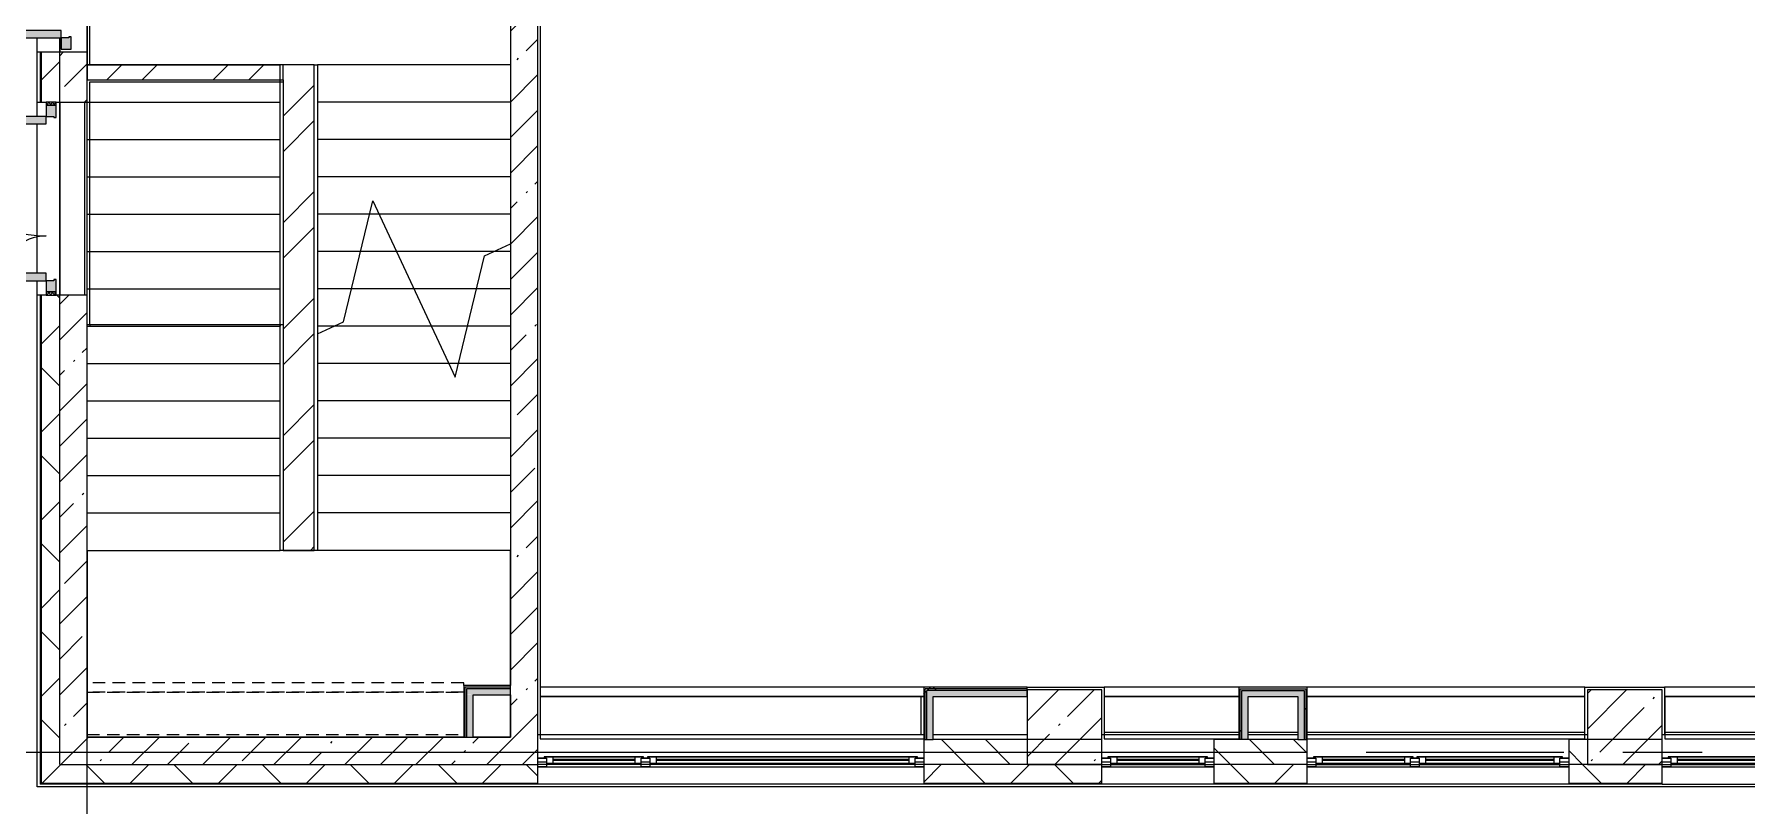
# Model space of a CAD drawing. Header units: millimetres. Extents: x 81494 to 296443, y -8553 to 29000.
# Drawn here: x 169119 to 182873, y -431 to 5765 of the extents above; entities that cross this region are included whole.
import ezdxf

# ---------------------------------------------------------------- set-up
doc = ezdxf.new("R2010")
doc.units = ezdxf.units.MM
doc.linetypes.add('200_ШТРИХ__ш1_п0_6_', pattern=[160, 100, -60])
doc.linetypes.add('Осевая', pattern=[3175, 635, -476.25, 1587.5, -476.25])
for name, color, linetype, lineweight in [('A-DETL-MBND-1', 7, '200_ШТРИХ__ш1_п0_6_', 9), ('A-GLAZ-3', 7, 'Continuous', 5), ('A-WALL', 7, 'Continuous', 9), ('A-WALL-4', 7, 'Continuous', 5), ('I-WALL-3', 7, 'Continuous', 5), ('S-COLS-1', 7, 'Continuous', 5), ('S-STRS-2', 7, 'Continuous', 5), ('S-STRS-MBND-1', 7, 'Continuous', 5), ('Оси', 7, 'Continuous', 9), ('Оси-2', 7, 'Осевая', 9)]:
    doc.layers.add(name, color=color, linetype=linetype, lineweight=lineweight)
for name, color, linetype, lineweight, true_color in [('A-DOOR-5', 7, 'Continuous', 5, 0xe2e2e2), ('A-DOOR-6', 7, 'Continuous', 5, 0xaaaaaa), ('A-DOOR-FRAM-5', 7, 'Continuous', 5, 0xaaaaaa), ('A-FLOR-2', 7, 'Continuous', 5, 0xaaaaaa), ('I-WALL-1', 7, 'Continuous', 5, 0xe7e7e7), ('I-WALL-2', 7, 'Continuous', 9, 0xe7e7e7)]:
    doc.layers.add(name, color=color, linetype=linetype, lineweight=lineweight, true_color=true_color)
pattern_1 = [(45, (169433.17, 0), (-353.5534, 353.5534), []), (135, (169433.17, 0), (-353.5534, -353.5534), [])]
pattern_2 = [(45, (169433.17, 0), (-285.123, 285.123), []), (45, (169718.3, 0), (-285.123, 285.123), [504.031, -100.806, 16.764, -84.042])]
pattern_3 = [(45, (169433.2, 0), (-427.684, 427.684), []), (45, (169718.3, 0), (-427.684, 427.684), [])]
pattern_4 = [(45, (169433.2, 0), (-530.33, 530.33), []), (135, (169433.2, 0), (-530.33, -530.33), [])]

# ---------------------------------------------------------------- blocks, each defined once
blk = doc.blocks.new('120_Окно_СКБ_1Ст - 120_Окно_СКБ_1Ст 900х2500_h_-22445987-1_3_4_птичка')
at = {"layer": 'A-GLAZ-3'}
for p, q in [((-450, -127), (-450, -57)), ((-450, -57), (-380, -57)), ((450, -57), (-450, -57)), ((-380, -127), (-450, -127)), ((-450, -127), (-400, -127)), ((-380, -127), (-400, -127)), ((-400, -127), (-400, -137)), ((-400, -137), (400, -137)), ((400, -137), (-400, -137)), ((-380, -57), (-380, -127)), ((380, -87), (-380, -87)), ((-380, -87), (-380, -127)), ((-330, -137), (-330, -87)), ((-330, -107), (330, -107)), ((330, -117), (-330, -117)), ((330, -137), (330, -87)), ((380, -127), (380, -57)), ((380, -57), (450, -57)), ((380, -127), (380, -87)), ((450, -127), (380, -127)), ((400, -127), (380, -127)), ((400, -127), (450, -127)), ((400, -137), (400, -127)), ((450, -57), (450, -127))]:
    blk.add_line(p, q, dxfattribs=at)
blk = doc.blocks.new('120_Окно_СКБ_2Ст - 120_Окно_СКБ_2Ст 2100х2500 _мал створка справа_-22445857-1_3_4_птичка')
at = {"layer": 'A-GLAZ-3'}
for p, q in [((-1050, -127), (-1050, -57)), ((-1050, -57), (-980, -57)), ((1050, -57), (-1050, -57)), ((-980, -127), (-1050, -127)), ((-1050, -127), (-1000, -127)), ((-980, -127), (-1000, -127)), ((-1000, -127), (-1000, -137)), ((-1000, -137), (170, -137)), ((170, -137), (-1000, -137)), ((-980, -57), (-980, -127)), ((150, -87), (-980, -87)), ((-980, -87), (-980, -127)), ((-930, -137), (-930, -87)), ((-930, -107), (100, -107)), ((100, -117), (-930, -117)), ((100, -137), (100, -87)), ((150, -127), (150, -57)), ((150, -57), (220, -57)), ((150, -127), (150, -87)), ((220, -127), (150, -127)), ((170, -127), (150, -127)), ((170, -127), (200, -127)), ((170, -137), (170, -127)), ((220, -127), (200, -127)), ((200, -127), (200, -137)), ((200, -137), (1000, -137)), ((1000, -137), (200, -137)), ((220, -57), (220, -127)), ((980, -87), (220, -87)), ((220, -87), (220, -127)), ((270, -137), (270, -87)), ((270, -107), (930, -107)), ((930, -117), (270, -117)), ((930, -137), (930, -87)), ((980, -127), (980, -57)), ((980, -57), (1050, -57)), ((980, -127), (980, -87)), ((1050, -127), (980, -127)), ((1000, -127), (980, -127)), ((1000, -127), (1050, -127)), ((1000, -137), (1000, -127)), ((1050, -57), (1050, -127))]:
    blk.add_line(p, q, dxfattribs=at)
blk = doc.blocks.new('120_Окно_СКБ_2Ст - 120_Окно_СКБ_2Ст 3100х2500 _мал_створка слева_-V220-1_3_4_птичка')
at = {"layer": 'A-GLAZ-3'}
for p, q in [((-1550, -127), (-1550, -57)), ((-1550, -57), (-1480, -57)), ((1550, -57), (-1550, -57)), ((-1480, -127), (-1550, -127)), ((-1550, -127), (-1500, -127)), ((-1480, -127), (-1500, -127)), ((-1500, -127), (-1500, -137)), ((-1500, -137), (670, -137)), ((670, -137), (-1500, -137)), ((-1480, -57), (-1480, -127)), ((650, -87), (-1480, -87)), ((-1480, -87), (-1480, -127)), ((-1430, -137), (-1430, -87)), ((-1430, -107), (600, -107)), ((600, -117), (-1430, -117)), ((600, -137), (600, -87)), ((650, -127), (650, -57)), ((650, -57), (720, -57)), ((650, -127), (650, -87)), ((720, -127), (650, -127)), ((670, -127), (650, -127)), ((670, -127), (700, -127)), ((670, -137), (670, -127)), ((720, -127), (700, -127)), ((700, -127), (700, -137)), ((700, -137), (1500, -137)), ((1500, -137), (700, -137)), ((720, -57), (720, -127)), ((1480, -87), (720, -87)), ((720, -87), (720, -127)), ((770, -137), (770, -87)), ((770, -107), (1430, -107)), ((1430, -117), (770, -117)), ((1430, -137), (1430, -87)), ((1480, -127), (1480, -57)), ((1480, -57), (1550, -57)), ((1480, -127), (1480, -87)), ((1550, -127), (1480, -127)), ((1500, -127), (1480, -127)), ((1500, -127), (1550, -127)), ((1500, -137), (1500, -127)), ((1550, -57), (1550, -127))]:
    blk.add_line(p, q, dxfattribs=at)
blk = doc.blocks.new('110_Дверь_СКБ_2Ст_Наружная - ДН-1_л__ Двухстворчатая 1350 х3200 _ЛК_ в свету с верхним остеклением 2-22796854-1_3_4_птичка')
at = {"layer": 'A-DOOR-5'}
for points in [[(-715.5, 869), (-715.5, -91), (-655.5, -91), (-655.5, 869)], [(694.5, -79), (694.5, -91), (754.5, -91), (754.5, 419), (694.5, 419), (694.5, -12.6)]]:
    blk.add_hatch(color=256, dxfattribs=at).paths.add_polyline_path(points)
h = blk.add_hatch(color=256, dxfattribs=at)
h.paths.add_polyline_path([(-805.5, -171), (-705.5, -171), (-705.5, -151), (-715.5, -151), (-715.5, -91), (-805.5, -91)])
h.paths.add_polyline_path([(744.5, -171), (844.5, -171), (844.5, -91), (754.5, -91), (754.5, -151), (744.5, -151)])
at = {"layer": 'A-DOOR-6'}
for p, q in [((-715.5, 869), (-715.5, -91)), ((-655.5, 869), (-715.5, 869)), ((-655.5, -91), (-655.5, 869)), ((754.5, 419), (694.5, 419)), ((694.5, 419), (694.5, -91)), ((754.5, -91), (754.5, 419)), ((-715.5, -91), (-655.5, -91)), ((694.5, -91), (754.5, -91))]:
    blk.add_line(p, q, dxfattribs=at)
for centre, radius, start, end in [((-715.5, -91), 960, 0, 90), ((754.5, -91), 510, 90, 180)]:
    blk.add_arc(centre, radius, start, end, dxfattribs=at)
at = {"layer": 'A-DOOR-FRAM-5'}
for p, q in [((-715.5, -91), (-805.5, -91)), ((-805.5, -91), (-805.5, -171)), ((-715.5, -151), (-715.5, -91)), ((754.5, -91), (754.5, -151)), ((844.5, -91), (754.5, -91)), ((844.5, -171), (844.5, -91)), ((-805.5, -171), (-705.5, -171)), ((-705.5, -151), (-715.5, -151)), ((-705.5, -171), (-705.5, -151)), ((754.5, -151), (744.5, -151)), ((744.5, -151), (744.5, -171)), ((744.5, -171), (844.5, -171))]:
    blk.add_line(p, q, dxfattribs=at)
blk = doc.blocks.new('110_Дверь_СКБ_2Ст_Наружная - ДН-3_л__ Двухстворчатая 1200 х3200 из подвала EI30-23666533-1_3_4_птичка')
at = {"layer": 'A-DOOR-5'}
for points in [[(620, 989), (620, 29), (680, 29), (680, 989)], [(-640, 71), (-640, 29), (-580, 29), (-580, 389), (-640, 389), (-640, 79)]]:
    blk.add_hatch(color=256, dxfattribs=at).paths.add_polyline_path(points)
h = blk.add_hatch(color=256, dxfattribs=at)
h.paths.add_polyline_path([(-730, 29), (-730, -51), (-630, -51), (-630, -31), (-640, -31), (-640, 29)])
h.paths.add_polyline_path([(670, -51), (770, -48), (770, 29), (680, 29), (680, -31), (670, -31)])
at = {"layer": 'A-DOOR-6'}
h = blk.add_hatch(dxfattribs=at)
h.set_pattern_fill('FP_59', color=256, style=0, pattern_type=2)
h.set_pattern_definition([(135, (1526.41, 143.685), (-14.14214, -14.14214), []), (225, (1526.41, 143.685), (14.14214, -14.14214), [])])
h.paths.add_polyline_path([(770, -48), (772, -51), (795, -51), (795, 29), (770, 29), (770, -31)])
at = {"layer": 'A-DOOR-FRAM-5'}
h = blk.add_hatch(dxfattribs=at)
h.set_pattern_fill('FP_60', color=256, style=0, pattern_type=2)
h.set_pattern_definition([(45, (-596.384, 143.685), (-14.1421, 14.1421), []), (135, (-596.384, 143.685), (-14.1421, -14.1421), [])])
h.paths.add_polyline_path([(-755, 29), (-755, -51), (-730, -51), (-730, 29)])
at = {"layer": 'A-DOOR-6'}
for p, q in [((680, 989), (620, 989)), ((620, 989), (620, 29)), ((680, 29), (680, 989)), ((-640, 389), (-640, 29)), ((-580, 389), (-640, 389)), ((-580, 29), (-580, 389)), ((-640, 29), (-580, 29)), ((620, 29), (680, 29))]:
    blk.add_line(p, q, dxfattribs=at)
for centre, radius, start, end in [((680, 29), 960, 90, 180), ((-640, 29), 360, 0, 90)]:
    blk.add_arc(centre, radius, start, end, dxfattribs=at)
at = {"layer": 'A-DOOR-FRAM-5'}
for p, q in [((-730, 29), (-755, 29)), ((-755, 29), (-755, -51)), ((-640, 29), (-730, 29)), ((-730, 29), (-730, -51)), ((-730, -51), (-730, 29)), ((-640, -31), (-640, 29)), ((680, 29), (680, -31)), ((770, 29), (680, 29)), ((770, -51), (770, 29)), ((795, 29), (770, 29)), ((770, 29), (770, -51)), ((795, -51), (795, 29)), ((-755, -51), (-730, -51)), ((-730, -51), (-630, -51)), ((-630, -31), (-640, -31)), ((-630, -51), (-630, -31)), ((680, -31), (670, -31)), ((670, -31), (670, -51)), ((670, -51), (770, -51)), ((770, -51), (795, -51))]:
    blk.add_line(p, q, dxfattribs=at)
blk = doc.blocks.new('Зашивка приборов отопления18 - Зашивка приборов отопления-33281779-1_3_4_птичка')
at = {"layer": 'A-WALL-4'}
for p, q in [((12140, 520), (9910, 520)), ((12140, 445), (9910, 445)), ((9910, 445), (12140, 445)), ((12140, 445), (12140, 520)), ((12140, 105), (12140, 445)), ((9910, 105), (12140, 105))]:
    blk.add_line(p, q, dxfattribs=at)
blk = doc.blocks.new('Зашивка приборов отопления16 - Зашивка приборов отопления-33282046-1_3_4_птичка')
at = {"layer": 'A-WALL-4'}
for p, q in [((10990, 520), (9910, 520)), ((9910, 520), (9910, 445)), ((10990, 445), (9910, 445)), ((9910, 445), (9910, 105)), ((9910, 445), (10990, 445)), ((9910, 105), (10990, 105))]:
    blk.add_line(p, q, dxfattribs=at)
blk = doc.blocks.new('Зашивка приборов отопления17 - Зашивка приборов отопления-33282118-1_3_4_птичка')
at = {"layer": 'A-WALL-4'}
for p, q in [((10990, 520), (7910, 520)), ((7910, 520), (7910, 445)), ((10990, 445), (7910, 445)), ((7910, 445), (7910, 105)), ((7910, 445), (10990, 445)), ((7910, 105), (10990, 105))]:
    blk.add_line(p, q, dxfattribs=at)
blk = doc.blocks.new('Зашивка приборов отопления19 - Зашивка приборов отопления-33282289-1_3_4_птичка')
at = {"layer": 'A-WALL-4'}
for p, q in [((12140, 520), (10059, 520)), ((10059, 520), (10059, 445)), ((10059, 445), (12140, 445)), ((12140, 445), (10061, 445)), ((10061, 445), (10061, 105)), ((10061, 105), (12140, 105))]:
    blk.add_line(p, q, dxfattribs=at)
blk = doc.blocks.new('Зашивка приборов отопления45 - Зашивка приборов отопления-33465879-1_3_4_птичка')
at = {"layer": 'A-DETL-MBND-1'}
for p, q in [((3135, 556), (110, 556)), ((3135, 535), (3135, 556)), ((3135, 481), (110, 481)), ((110, 481), (3135, 481)), ((110, 141), (3135, 141))]:
    blk.add_line(p, q, dxfattribs=at)

msp = doc.modelspace()

# ---------------------------------------------------------------- hatches: boundary and pattern name
at = {"layer": 'A-WALL-4'}
h = msp.add_hatch(dxfattribs=at)
h.set_pattern_fill('FP_116', color=256, style=0, pattern_type=2)
h.set_pattern_definition(pattern_1)
h.paths.add_polyline_path([(169323.2, -100), (169323.2, 3670), (169173.2, 3670), (169173.2, -100)])
h.paths.add_polyline_path([(169173.2, 5220), (169323.2, 5220), (169323.2, 5620), (169173.2, 5620), (169173.2, 5520)])
h.paths.add_polyline_path([(169323.2, 7320), (169323.2, 8520), (169173.2, 8520), (169173.2, 7320)])
h.paths.add_polyline_path([(169233.8, 10820), (169323.2, 10820), (169323.2, 12220), (169173.2, 12220), (169173.2, 10820)])
h.paths.add_polyline_path([(169278.9, 13120), (169323.2, 13120), (169322.6, 15350), (169173.2, 15350), (169173.2, 13120)])
h = msp.add_hatch(dxfattribs=at)
h.set_pattern_fill('FP_127', color=256, style=0, pattern_type=2)
h.set_pattern_definition([(135, (169433.17, 0), (-176.7767, -176.7767), [])])
h.paths.add_polyline_path([(176263.2, -100), (177093.2, -100), (177093.2, 100), (176263.2, 100), (176263.2, -80)])
h.paths.add_polyline_path([(189103.8, -100), (190143.2, -100), (190143.2, 100), (188793.2, 100), (188793.2, -100)])
h.paths.add_polyline_path([(196743.2, -100), (197742.9, -100), (197742.9, 100), (196743.2, 100), (196743.2, -80)])
h.paths.add_polyline_path([(178792.9, -100), (179343.2, -100), (179343.2, 100), (178592.9, 100), (178592.9, -100), (178772.9, -100)])
h.paths.add_polyline_path([(191343.2, -100), (191343.2, 100), (191043.2, 100), (191043.2, -100)])
h.paths.add_polyline_path([(195843.2, -100), (195843.2, 100), (195593.2, 100), (195593.2, -100), (195600.1, -100)])
h.paths.add_polyline_path([(181593.2, -100), (181593.2, 100), (181443.2, 100), (181443.2, -100), (181573.2, -100)])
h.paths.add_polyline_path([(194868.2, -100), (194993.2, -100), (194993.2, 100), (194868.2, 100), (194868.2, -80)])
h.paths.add_polyline_path([(184293.2, -100), (185043.2, -100), (185043.2, 100), (184293.2, 100), (184293.2, -80)])
h.paths.add_polyline_path([(186093.2, -100), (186093.2, 100), (185943.2, 100), (185943.2, -100)])
h.paths.add_polyline_path([(191943.2, -100), (192068.2, -100), (192068.2, 100), (191943.2, 100), (191943.2, -80)])
h = msp.add_hatch(dxfattribs=at)
h.set_pattern_fill('FP_116', color=256, style=0, pattern_type=2)
h.set_pattern_definition(pattern_1)
h.paths.add_polyline_path([(244913.2, -250), (245133.2, -250), (245133.2, -100), (243413.2, -100), (243413.2, -250), (244785.7, -250)])
h.paths.add_polyline_path([(241669.2, -250), (241713.2, -250), (241713.2, -100), (240993.2, -101.8), (240993.2, -250), (241513.2, -250)])
h.paths.add_polyline_path([(229443.2, -250), (229443.2, -100), (228693.2, -100), (228693.2, -250)])
h.paths.add_polyline_path([(233649.4, -250), (233693.2, -250), (233693.2, -100), (233143.2, -100), (233143.2, -250)])
h.paths.add_polyline_path([(234593.2, -250), (235593.2, -250), (235593.2, -100), (234593.2, -100), (234593.2, -118)])
h.paths.add_polyline_path([(230343.2, -250), (231043.2, -250), (231043.2, -100), (230343.2, -100), (230343.2, -128.3)])
h.paths.add_polyline_path([(236493.2, -250), (240093.2, -250), (240093.2, -100), (236493.2, -100), (236493.2, -113)])
h.paths.add_polyline_path([(226593.2, -250), (226593.2, -100), (225843.2, -100), (225843.2, -250), (226225.1, -250)])
h.paths.add_polyline_path([(216843.2, -250), (217593.2, -250), (217593.2, -100), (216843.2, -100), (216843.2, -161.8)])
h.paths.add_polyline_path([(222743.2, -250), (222743.2, -100), (221304.7, -100), (221304.7, -250), (222513, -250)])
h.paths.add_polyline_path([(218493.2, -250), (219204.7, -250), (219204.7, -100), (218493.2, -100), (218493.2, -157.7)])
h.paths.add_polyline_path([(209373.2, -250), (210070.7, -250), (210070.7, -100), (209373.2, -100), (209373.2, -180.4)])
h.paths.add_polyline_path([(208473.2, -250), (208473.2, -100), (207423.2, -100), (207423.2, -250), (207664.5, -250)])
h.paths.add_polyline_path([(212170.7, -250), (213743.2, -250), (213743.2, -100), (212170.7, -100), (212170.7, -173.5)])
h.paths.add_polyline_path([(206523.2, -250), (206523.2, -100), (205403.2, -100), (205403.2, -250), (205808.4, -250)])
h.paths.add_polyline_path([(203303.2, -250), (203303.2, -100), (202443.2, -100), (202443.2, -250)])
h.paths.add_polyline_path([(192068.2, -250), (192068.2, -100), (191043.2, -100), (191043.2, -250), (191887.9, -250)])
h.paths.add_polyline_path([(196743.2, -250), (197742.9, -250), (197742.9, -100), (196743.2, -100), (196743.2, -211.8)])
h.paths.add_polyline_path([(190143.2, -250), (190143.2, -100), (188793.2, -100), (188793.2, -250), (189103.8, -250)])
h.paths.add_polyline_path([(195600.1, -250), (195843.2, -250), (195843.2, -100), (194868.2, -100), (194868.2, -250)])
h.paths.add_polyline_path([(198642.9, -250), (199643.2, -250), (199643.2, -100), (198642.9, -100), (198642.9, -207.1)])
h.paths.add_polyline_path([(181443.2, -250), (182193.2, -248), (182193.2, -100), (181443.2, -100), (181443.2, -249.9)])
h.paths.add_polyline_path([(186693.2, -250), (186693.2, -100), (185943.2, -100), (185943.2, -250), (186319.8, -250)])
h.paths.add_polyline_path([(176263.2, -250), (177692.9, -250), (177692.9, -100), (176263.2, -100)])
h.paths.add_polyline_path([(184463.7, -250), (185043.2, -250), (185043.2, -100), (184293.2, -100), (184293.2, -250)])
h.paths.add_polyline_path([(178592.9, -250), (179343.2, -250), (179343.2, -100), (178592.9, -100)])
h.paths.add_polyline_path([(169173.2, -250), (173163.2, -250), (173163.2, -100), (169173.2, -100), (169173.2, -210)])
at = {"layer": 'I-WALL-1'}
msp.add_hatch(color=256, dxfattribs=at).paths.add_polyline_path([(177093.2, 445), (177093.2, 495), (176338.2, 495), (176338.2, 445), (177073.2, 445)])
at = {"layer": 'I-WALL-2'}
for points in [[(172943.2, 460), (172943.2, 510), (172593.2, 510), (172593.2, 460), (172643.2, 460)], [(172643.2, 120), (172643.2, 460), (172593.2, 458.7), (172593.2, 120)], [(176288.2, 100), (176338.2, 100), (176338.2, 495), (176288.2, 495), (176288.2, 120)], [(178867.9, 445), (179268.2, 445), (179268.2, 495), (178817.9, 495), (178817.9, 445)], [(178867.9, 100), (178867.9, 445), (178817.9, 445), (178817.9, 100)], [(179318.2, 100), (179318.2, 495), (179268.2, 495), (179268.2, 100)]]:
    msp.add_hatch(color=256, dxfattribs=at).paths.add_polyline_path(points)
at = {"layer": 'I-WALL-3'}
h = msp.add_hatch(dxfattribs=at)
h.set_pattern_fill('FP_96', color=256, style=0, pattern_type=2)
h.set_pattern_definition(pattern_2)
h.paths.add_polyline_path([(169543.2, -100), (169543.2, 3670), (169323.2, 3670), (169323.2, -100)])
h.paths.add_polyline_path([(169323.2, 5220), (169543.2, 5220), (169543.2, 5620), (169323.2, 5620), (169323.2, 5400)])
h.paths.add_polyline_path([(169323.2, 7320), (169543.2, 7320), (169543.2, 7900), (169323.2, 7900), (169323.2, 7877.1)])
h = msp.add_hatch(dxfattribs=at)
h.set_pattern_fill('FP_96', color=256, style=0, pattern_type=2)
h.set_pattern_definition(pattern_2)
h.paths.add_polyline_path([(172943.2, 120), (173163.2, 120), (173163.2, 7900), (172943.2, 7900), (172943.2, 147.3)])
h = msp.add_hatch(dxfattribs=at)
h.set_pattern_fill('FP_147', color=256, style=0, pattern_type=2)
h.set_pattern_definition(pattern_3)
h.paths.add_polyline_path([(169563.2, 5400), (171118.2, 5400), (171118.2, 5520), (169543.2, 5520), (169543.2, 5400)])
h = msp.add_hatch(dxfattribs=at)
h.set_pattern_fill('FP_147', color=256, style=0, pattern_type=2)
h.set_pattern_definition(pattern_3)
h.paths.add_polyline_path([(171118.2, 1620), (171368.2, 1620), (171368.2, 5520), (171118.2, 5520), (171118.2, 1644.2)])
h = msp.add_hatch(dxfattribs=at)
h.set_pattern_fill('FP_214', color=256, style=0, pattern_type=2)
h.set_pattern_definition(pattern_4)
h.paths.add_polyline_path([(176263.2, 100), (176275.7, 100), (176275.7, 520), (176263.2, 520), (176263.2, 120)])
h = msp.add_hatch(dxfattribs=at)
h.set_pattern_fill('FP_214', color=256, style=0, pattern_type=2)
h.set_pattern_definition(pattern_4)
h.paths.add_polyline_path([(176275.7, 507.5), (177093.2, 507.5), (177093.2, 520), (176275.7, 520)])
h = msp.add_hatch(dxfattribs=at)
h.set_pattern_fill('FP_214', color=256, style=0, pattern_type=2)
h.set_pattern_definition(pattern_4)
h.paths.add_polyline_path([(176275.7, 100), (176288.2, 100), (176288.2, 507.5), (176275.7, 507.5), (176275.7, 120)])
h = msp.add_hatch(dxfattribs=at)
h.set_pattern_fill('FP_214', color=256, style=0, pattern_type=2)
h.set_pattern_definition(pattern_4)
h.paths.add_polyline_path([(176338.2, 495), (177093.2, 495), (177093.2, 507.5), (176288.2, 507.5), (176288.2, 495), (176300.7, 495)])
h = msp.add_hatch(dxfattribs=at)
h.set_pattern_fill('FP_214', color=256, style=0, pattern_type=2)
h.set_pattern_definition(pattern_4)
h.paths.add_polyline_path([(178805.4, 100), (178805.4, 507.5), (178792.9, 507.5), (178792.9, 100)])
h = msp.add_hatch(dxfattribs=at)
h.set_pattern_fill('FP_214', color=256, style=0, pattern_type=2)
h.set_pattern_definition(pattern_4)
h.paths.add_polyline_path([(178817.9, 100), (178817.9, 495), (178805.4, 494.7), (178805.4, 100)])
h = msp.add_hatch(dxfattribs=at)
h.set_pattern_fill('FP_214', color=256, style=0, pattern_type=2)
h.set_pattern_definition(pattern_4)
h.paths.add_polyline_path([(179330.7, 100), (179330.7, 507.5), (179318.2, 507.5), (179318.2, 100)])
h = msp.add_hatch(dxfattribs=at)
h.set_pattern_fill('FP_214', color=256, style=0, pattern_type=2)
h.set_pattern_definition(pattern_4)
h.paths.add_polyline_path([(179343.2, 100), (179343.2, 520), (179330.7, 520), (179330.7, 100)])
h = msp.add_hatch(dxfattribs=at)
h.set_pattern_fill('FP_96', color=256, style=0, pattern_type=2)
h.set_pattern_definition(pattern_2)
h.paths.add_polyline_path([(172399.3, -100), (173163.2, -100), (173163.2, 120), (169543.2, 120), (169543.2, -100), (171393.2, -100)])
at = {"layer": 'S-COLS-1'}
h = msp.add_hatch(dxfattribs=at)
h.set_pattern_fill('FP_96', color=256, style=0, pattern_type=2)
h.set_pattern_definition(pattern_2)
h.paths.add_polyline_path([(177693.2, -100), (177693.2, 500), (177093.2, 500), (177093.2, -100)])
h = msp.add_hatch(dxfattribs=at)
h.set_pattern_fill('FP_96', color=256, style=0, pattern_type=2)
h.set_pattern_definition(pattern_2)
h.paths.add_polyline_path([(181679.6, -100), (182193.2, -100), (182193.2, 500), (181593.2, 500), (181593.2, -100)])

# ---------------------------------------------------------------- linework, layer by layer
at = {"layer": 'A-FLOR-2'}
for p, q in [((169563.2, 7660), (169563.2, 5520)), ((173183.2, 7693), (173183.2, 520)), ((171368.2, 5520), (171393.2, 5520)), ((171118.2, 5379.5), (169563.7, 5379.5)), ((169563.7, 5379.5), (169563.7, 3435)), ((169523.2, 5220), (169523.2, 3670)), ((169543.2, 3435), (171118.2, 3435)), ((173183.2, 445), (173183.2, 140)), ((176243.2, 445), (173183.2, 445)), ((176243.2, 140), (176243.2, 445)), ((177093.2, 520), (177712.9, 520)), ((177712.9, 445), (177712.9, 159.9)), ((178792.9, 445), (177712.9, 445)), ((181573.2, 445), (179343.2, 445)), ((181573.2, 520), (182211.7, 520)), ((181573.2, 159.9), (181573.2, 445)), ((182213.2, 445), (182213.2, 140)), ((184293.2, 445), (182213.2, 445)), ((177712.9, 159.9), (178792.9, 159.9)), ((178867.9, 159.9), (179268.2, 159.9)), ((179343.2, 159.9), (181573.2, 159.9)), ((182213.2, 160.3), (184293.2, 160.3))]:
    msp.add_line(p, q, dxfattribs=at)
at = {"layer": 'A-WALL'}
for p, q in [((169170.2, 5620), (169170.2, 5220)), ((169173.2, 5620), (169173.2, 5220)), ((169323.2, 5220), (169323.2, 5620)), ((169543.2, 5520), (169543.2, 5400)), ((171118.2, 5400), (171118.2, 5520)), ((169170.2, 3670), (169170.2, -253)), ((169173.2, 3670), (169173.2, -250)), ((169323.2, -100), (169323.2, 3670)), ((172580.7, 522.5), (172943.2, 522.5)), ((172580.7, 120), (172580.7, 522.5)), ((172593.2, 510), (172943.2, 510)), ((172593.2, 120), (172593.2, 510)), ((172943.2, 460), (172943.2, 535)), ((176275.7, 100), (176275.7, 507.5)), ((177093.2, 507.5), (176275.7, 507.5)), ((176288.2, 100), (176288.2, 495)), ((177093.2, 495), (176288.2, 495)), ((178805.4, 507.5), (179330.7, 507.5)), ((178805.4, 100), (178805.4, 507.5)), ((178817.9, 495), (179318.2, 495)), ((178817.9, 100), (178817.9, 495)), ((179318.2, 495), (179318.2, 100)), ((179330.7, 507.5), (179330.7, 100)), ((172568.2, 120), (172643.2, 120)), ((177692.9, -100), (176263.2, -100)), ((179343.2, -100), (178592.9, -100)), ((182193.2, -100), (181443.2, -100)), ((169170.2, -253), (173163.2, -253)), ((169173.2, -250), (173163.2, -250)), ((176263.2, -250), (177692.9, -250)), ((176263.2, -253), (177692.9, -253)), ((178592.9, -250), (179343.2, -250)), ((178592.9, -253), (179343.2, -253)), ((181443.2, -250), (182193.2, -250)), ((181443.2, -253), (182193.2, -253))]:
    msp.add_line(p, q, dxfattribs=at)
at = {"layer": 'A-WALL-4'}
for p, q in [((169143.2, 5105), (169143.2, 5735)), ((169323.2, 5735), (169323.2, 5620)), ((169323.2, 5620), (169143.2, 5620)), ((169165.2, 5620), (169165.2, 5220)), ((169143.2, 5220), (169215.2, 5220)), ((169295.2, 5220), (169323.2, 5220)), ((169323.2, 5220), (169323.2, 3670)), ((169143.2, 3845), (169143.2, 5045)), ((169143.2, -280), (169143.2, 3785)), ((169215.2, 3670), (169143.2, 3670)), ((169165.2, 3670), (169165.2, -258)), ((169323.2, 3670), (169295.2, 3670)), ((176263.2, 100), (176263.2, -258)), ((177692.9, 100), (176338.2, 100)), ((177692.9, -258), (177692.9, 100)), ((179268.2, 100), (178592.9, 100)), ((178592.9, 100), (178592.9, -258)), ((179343.2, -258), (179343.2, 100)), ((182193.2, 100), (181443.2, 100)), ((181443.2, 100), (181443.2, -258)), ((182193.2, -258), (182193.2, 100)), ((176263.2, -100), (173163.2, -100)), ((173163.2, -258), (173163.2, -100)), ((177693.2, -100), (178592.9, -100)), ((179343.2, -100), (181443.2, -100)), ((182193.2, -100), (184293.2, -100)), ((182193.2, -258), (169165.2, -258)), ((182193.2, -258), (191043.2, -258)), ((241713.2, -280), (169143.2, -280))]:
    msp.add_line(p, q, dxfattribs=at)
at = {"layer": 'I-WALL-3'}
for p, q in [((173163.2, -100), (173163.2, 7900)), ((169543.2, 7680), (169543.2, 5520)), ((172943.2, 7680), (172943.2, 535)), ((169323.2, 5620), (169323.2, 5735)), ((169543.2, 5620), (169323.2, 5620)), ((171368.2, 5520), (169543.2, 5520)), ((171368.2, 1620), (171368.2, 5520)), ((169543.2, 120), (169543.2, 5400)), ((169543.2, 5400), (171118.2, 5400)), ((171118.2, 5400), (171118.2, 1620)), ((169323.2, 5220), (169543.2, 5220)), ((169323.2, 3670), (169323.2, 5220)), ((169543.2, 3670), (169323.2, 3670)), ((171118.2, 1620), (171368.2, 1620)), ((172943.2, 535), (172568.2, 535)), ((172568.2, 535), (172568.2, 120)), ((172643.2, 460), (172943.2, 460)), ((172643.2, 120), (172643.2, 460)), ((172943.2, 460), (172943.2, 120)), ((176263.2, 520), (176263.2, 100)), ((177093.2, 520), (176263.2, 520)), ((176338.2, 100), (176338.2, 445)), ((176338.2, 445), (177093.2, 445)), ((177093.2, 445), (177093.2, 520)), ((179343.2, 520), (178792.9, 520)), ((178792.9, 520), (178792.9, 100)), ((178867.9, 445), (179268.2, 445)), ((178867.9, 100), (178867.9, 445)), ((179268.2, 445), (179268.2, 100)), ((179343.2, 100), (179343.2, 520)), ((173163.2, 140), (176263.2, 140)), ((176338.2, 140), (177093.2, 140)), ((177693.2, 140), (178792.9, 140)), ((178867.9, 140), (179268.2, 140)), ((179343.2, 140), (181593.2, 140)), ((182193.2, 140), (184293.2, 140)), ((172568.2, 120), (169543.2, 120)), ((172943.2, 120), (172643.2, 120)), ((176263.2, 100), (176338.2, 100)), ((179268.2, 100), (179343.2, 100)), ((169323.2, -100), (173163.2, -100)), ((173233.2, -80), (173163.2, -80)), ((174063.2, -80), (173993.2, -80)), ((176263.2, -80), (176193.2, -80)), ((177762.9, -80), (177693.2, -80)), ((178592.9, -80), (178522.9, -80)), ((179413.2, -80), (179343.2, -80)), ((180243.2, -80), (180173.2, -80)), ((181443.2, -80), (181373.2, -80)), ((182263.2, -80), (182193.2, -80))]:
    msp.add_line(p, q, dxfattribs=at)
at = {"layer": 'S-COLS-1'}
for p, q in [((177693.2, 500), (177093.2, 500)), ((177093.2, 500), (177093.2, -100)), ((177693.2, -100), (177693.2, 500)), ((182193.2, 500), (181593.2, 500)), ((181593.2, 500), (181593.2, -100)), ((182193.2, -100), (182193.2, 500)), ((177093.2, -100), (177693.2, -100)), ((181593.2, -100), (182193.2, -100))]:
    msp.add_line(p, q, dxfattribs=at)
at = {"layer": 'S-STRS-2'}
for p, q in [((172943.2, 5520), (171393.2, 5520)), ((171393.2, 5520), (171393.2, 5220)), ((172943.2, 5520), (171393.2, 5520)), ((171393.2, 5220), (171393.2, 4920)), ((172943.2, 5220), (171393.2, 5220)), ((172943.2, 5220), (171393.2, 5220)), ((171393.2, 4920), (171393.2, 4620)), ((172943.2, 4920), (171393.2, 4920)), ((172943.2, 4920), (171393.2, 4920)), ((171393.2, 4620), (171393.2, 4320)), ((172943.2, 4620), (171393.2, 4620)), ((172943.2, 4620), (171393.2, 4620)), ((171393.2, 4320), (171393.2, 4020)), ((171811.7, 4320), (171393.2, 4320)), ((171811.7, 4320), (171393.2, 4320)), ((171888.4, 4320), (171811.7, 4320)), ((171888.4, 4320), (171811.7, 4320)), ((172943.2, 4320), (171888.4, 4320)), ((172943.2, 4320), (171888.4, 4320)), ((171393.2, 4020), (171393.2, 3720)), ((171738.8, 4020), (171393.2, 4020)), ((171738.8, 4020), (171393.2, 4020)), ((172028.3, 4020), (171738.8, 4020)), ((172028.3, 4020), (171738.8, 4020)), ((172811.5, 4020), (172028.3, 4020)), ((172811.5, 4020), (172028.3, 4020)), ((172943.2, 4020), (172811.5, 4020)), ((172943.2, 4020), (172811.5, 4020)), ((171393.2, 3720), (171393.2, 3420)), ((171665.9, 3720), (171393.2, 3720)), ((171665.9, 3720), (171393.2, 3720)), ((172168.2, 3720), (171665.9, 3720)), ((172168.2, 3720), (171665.9, 3720)), ((172670.4, 3720), (172168.2, 3720)), ((172670.4, 3720), (172168.2, 3720)), ((172943.2, 3720), (172670.4, 3720)), ((172943.2, 3720), (172670.4, 3720)), ((169543.2, 3420), (171093.2, 3420)), ((169543.2, 3420), (171093.2, 3420)), ((169564.2, 3435), (169564.2, 3420)), ((171093.2, 3420), (171097.2, 3420)), ((171093.2, 3120), (171093.2, 3420)), ((171097.2, 3420), (171097.2, 3435)), ((171393.2, 3420), (171393.2, 3358.6)), ((171524.8, 3420), (171393.2, 3420)), ((171524.8, 3420), (171393.2, 3420)), ((171393.2, 3358.6), (171393.2, 3120)), ((172308.1, 3420), (171524.8, 3420)), ((172308.1, 3420), (171524.8, 3420)), ((172597.5, 3420), (172308.1, 3420)), ((172597.5, 3420), (172308.1, 3420)), ((172943.2, 3420), (172597.5, 3420)), ((172943.2, 3420), (172597.5, 3420)), ((169543.2, 3120), (171093.2, 3120)), ((169543.2, 3120), (171093.2, 3120)), ((171093.2, 2820), (171093.2, 3120)), ((171393.2, 3120), (171393.2, 2820)), ((172448, 3120), (171393.2, 3120)), ((172448, 3120), (171393.2, 3120)), ((172524.6, 3120), (172448, 3120)), ((172524.6, 3120), (172448, 3120)), ((172943.2, 3120), (172524.6, 3120)), ((172943.2, 3120), (172524.6, 3120)), ((169543.2, 2820), (171093.2, 2820)), ((169543.2, 2820), (171093.2, 2820)), ((171093.2, 2520), (171093.2, 2820)), ((171393.2, 2820), (171393.2, 2520)), ((172943.2, 2820), (171393.2, 2820)), ((172943.2, 2820), (171393.2, 2820)), ((169543.2, 2520), (171093.2, 2520)), ((169543.2, 2520), (171093.2, 2520)), ((171093.2, 2220), (171093.2, 2520)), ((171393.2, 2520), (171393.2, 2220)), ((172943.2, 2520), (171393.2, 2520)), ((172943.2, 2520), (171393.2, 2520)), ((169543.2, 2220), (171093.2, 2220)), ((169543.2, 2220), (171093.2, 2220)), ((171093.2, 1920), (171093.2, 2220)), ((171393.2, 2220), (171393.2, 1920)), ((172943.2, 2220), (171393.2, 2220)), ((172943.2, 2220), (171393.2, 2220)), ((169543.2, 1920), (171093.2, 1920)), ((169543.2, 1920), (171093.2, 1920)), ((171093.2, 1620), (171093.2, 1920)), ((171393.2, 1920), (171393.2, 1620)), ((172943.2, 1920), (171393.2, 1920)), ((172943.2, 1920), (171393.2, 1920)), ((169543.2, 1620), (171093.2, 1620)), ((169543.2, 1620), (171093.2, 1620)), ((171118.2, 1620), (171093.2, 1620)), ((171393.2, 1620), (171368.2, 1620)), ((172943.2, 1620), (171393.2, 1620)), ((172943.2, 1620), (171393.2, 1620))]:
    msp.add_line(p, q, dxfattribs=at)
at = {"layer": 'S-STRS-MBND-1'}
for p, q in [((169543.2, 5520), (171093.2, 5520)), ((169543.2, 1620), (169543.2, 5520)), ((171093.2, 1620), (171093.2, 5520)), ((169543.2, 5220), (171093.2, 5220)), ((169543.2, 5220), (171093.2, 5220)), ((169543.2, 4920), (171093.2, 4920)), ((169543.2, 4920), (171093.2, 4920)), ((169543.2, 4620), (171093.2, 4620)), ((169543.2, 4620), (171093.2, 4620)), ((171601.7, 3455.9), (171838, 4428.1)), ((171838, 4428.1), (172498.3, 3011.9)), ((169543.2, 4320), (171093.2, 4320)), ((169543.2, 4320), (171093.2, 4320)), ((171888.4, 4320), (171811.7, 4320)), ((171888.4, 4320), (171811.7, 4320)), ((169543.2, 4020), (171093.2, 4020)), ((169543.2, 4020), (171093.2, 4020)), ((172028.3, 4020), (171738.8, 4020)), ((172028.3, 4020), (171738.8, 4020)), ((172734.6, 3984.1), (172943.2, 4081.4)), ((172943.2, 4020), (172811.5, 4020)), ((172943.2, 4020), (172811.5, 4020)), ((172498.3, 3011.9), (172734.6, 3984.1)), ((169543.2, 3720), (171093.2, 3720)), ((169543.2, 3720), (171093.2, 3720)), ((172168.2, 3720), (171665.9, 3720)), ((172168.2, 3720), (171665.9, 3720)), ((172943.2, 3720), (172670.4, 3720)), ((172943.2, 3720), (172670.4, 3720)), ((171393.2, 3358.6), (171601.7, 3455.9)), ((169543.2, 3420), (171093.2, 3420)), ((169543.2, 3420), (171093.2, 3420)), ((171393.2, 3358.6), (171393.2, 1620)), ((172308.1, 3420), (171524.8, 3420)), ((172308.1, 3420), (171524.8, 3420)), ((172943.2, 3420), (172597.5, 3420)), ((172943.2, 3420), (172597.5, 3420)), ((172943.2, 3420), (172943.2, 1620)), ((169543.2, 3120), (171093.2, 3120)), ((169543.2, 3120), (171093.2, 3120)), ((172448, 3120), (171393.2, 3120)), ((172448, 3120), (171393.2, 3120)), ((172943.2, 3120), (172524.6, 3120)), ((172943.2, 3120), (172524.6, 3120)), ((169543.2, 2820), (171093.2, 2820)), ((169543.2, 2820), (171093.2, 2820)), ((172943.2, 2820), (171393.2, 2820)), ((172943.2, 2820), (171393.2, 2820)), ((169543.2, 2520), (171093.2, 2520)), ((169543.2, 2520), (171093.2, 2520)), ((172943.2, 2520), (171393.2, 2520)), ((172943.2, 2520), (171393.2, 2520)), ((169543.2, 2220), (171093.2, 2220)), ((169543.2, 2220), (171093.2, 2220)), ((172943.2, 2220), (171393.2, 2220)), ((172943.2, 2220), (171393.2, 2220)), ((169543.2, 1920), (171093.2, 1920)), ((169543.2, 1920), (171093.2, 1920)), ((172943.2, 1920), (171393.2, 1920)), ((172943.2, 1920), (171393.2, 1920)), ((169543.2, 1620), (169543.2, 120)), ((169543.2, 1620), (171093.2, 1620)), ((169543.2, 1620), (171093.2, 1620)), ((171393.2, 1620), (171093.2, 1620)), ((172943.2, 1620), (171393.2, 1620)), ((172943.2, 1620), (171393.2, 1620)), ((172943.2, 120), (172943.2, 1620)), ((169543.2, 120), (172943.2, 120))]:
    msp.add_line(p, q, dxfattribs=at)
at = {"layer": 'Оси'}
for p, q in [((169543.2, 5439), (169543.2, 15380)), ((169543.2, -4552.8), (169543.2, 5388.2)), ((166204.4, 0), (178704.4, 0))]:
    msp.add_line(p, q, dxfattribs=at)
at = {"layer": 'Оси-2'}
for p, q in [((169543.2, 5388.2), (169543.2, 5439)), ((178704.4, 0), (195693.2, 0))]:
    msp.add_line(p, q, dxfattribs=at)

# ---------------------------------------------------------------- block references
at = {"layer": 'A-DETL-MBND-1'}
msp.add_blockref('Зашивка приборов отопления45 - Зашивка приборов отопления-33465879-1_3_4_птичка', (169433.2, 0), dxfattribs=at)
at = {"layer": 'A-DOOR-6', "rotation": 89.99999999999991}
for name, p in [('110_Дверь_СКБ_2Ст_Наружная - ДН-1_л__ Двухстворчатая 1350 х3200 _ЛК_ в свету с верхним остеклением 2-22796854-1_3_4_птичка', (169244.2, 6450.5)), ('110_Дверь_СКБ_2Ст_Наружная - ДН-3_л__ Двухстворчатая 1200 х3200 из подвала EI30-23666533-1_3_4_птичка', (169244.2, 4425.5))]:
    msp.add_blockref(name, p, dxfattribs=at)
at = {"layer": 'A-GLAZ-3', "rotation": 180}
for name, p in [('120_Окно_СКБ_2Ст - 120_Окно_СКБ_2Ст 3100х2500 _мал_створка слева_-V220-1_3_4_птичка', (174713.2, -175)), ('120_Окно_СКБ_1Ст - 120_Окно_СКБ_1Ст 900х2500_h_-22445987-1_3_4_птичка', (178142.9, -175)), ('120_Окно_СКБ_2Ст - 120_Окно_СКБ_2Ст 2100х2500 _мал створка справа_-22445857-1_3_4_птичка', (180393.2, -175)), ('120_Окно_СКБ_2Ст - 120_Окно_СКБ_2Ст 2100х2500 _мал створка справа_-22445857-1_3_4_птичка', (183243.2, -175))]:
    msp.add_blockref(name, p, dxfattribs=at)
at = {"layer": 'A-WALL-4'}
for name, p in [('Зашивка приборов отопления17 - Зашивка приборов отопления-33282118-1_3_4_птичка', (165273.2, 0)), ('Зашивка приборов отопления16 - Зашивка приборов отопления-33282046-1_3_4_птичка', (167802.9, 0)), ('Зашивка приборов отопления18 - Зашивка приборов отопления-33281779-1_3_4_птичка', (169433.2, 0)), ('Зашивка приборов отопления19 - Зашивка приборов отопления-33282289-1_3_4_птичка', (172153.2, 0))]:
    msp.add_blockref(name, p, dxfattribs=at)

doc.saveas('drawing.dxf')
